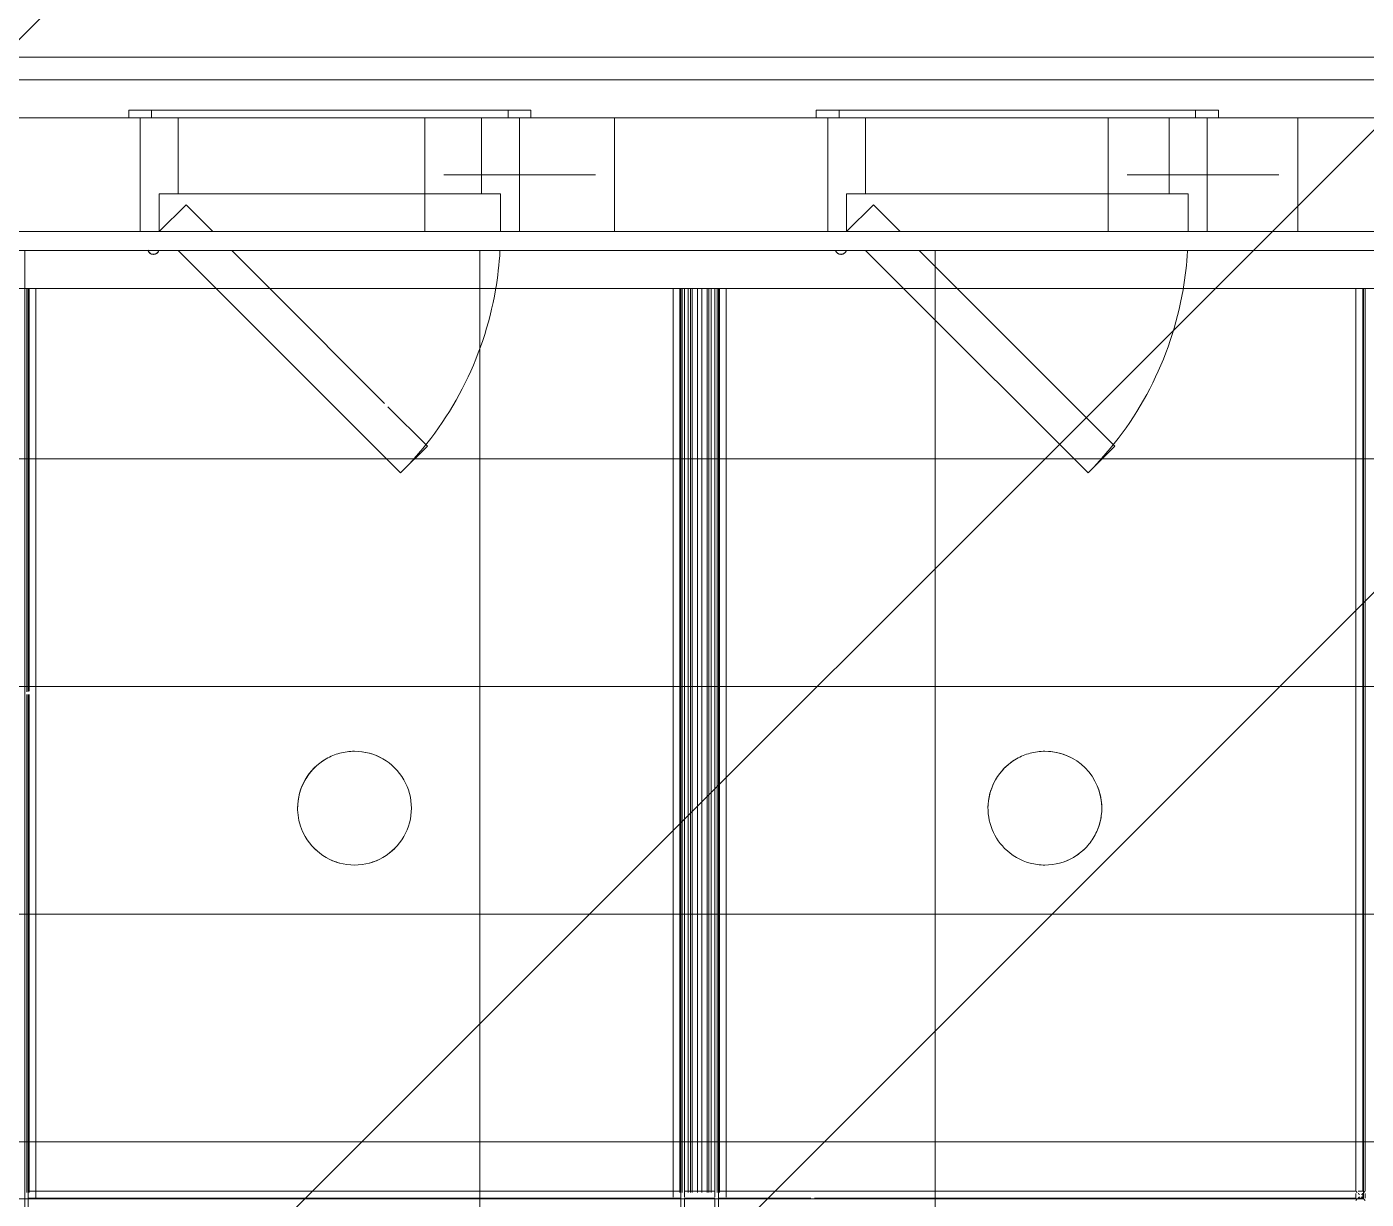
# Model space of a CAD drawing. Header units: millimetres. Extents: x -57519 to 497916, y -349472 to 446842.
# Drawn here: x 315731 to 317496, y 49732 to 51277 of the extents above; entities that cross this region are included whole.
import ezdxf

# ---------------------------------------------------------------- set-up
doc = ezdxf.new("R2010")
doc.units = ezdxf.units.MM
for name, color, linetype, lineweight in [('A-CLNG', 13, 'Continuous', 5), ('A-DETL-GENF', 92, 'Continuous', 5), ('A-DOOR', 31, 'Continuous', 5), ('A-DOOR-FRAM', 31, 'Continuous', 5), ('A-FLOR-PATT', 8, 'Continuous', 5), ('A-GLAZ', 151, 'Continuous', 5), ('A-WALL', 113, 'Continuous', 20), ('E-LITE-EQPM', 33, 'Continuous', 5)]:
    doc.layers.add(name, color=color, linetype=linetype, lineweight=lineweight)

# ---------------------------------------------------------------- blocks, each defined once
blk = doc.blocks.new('DLN-Access Panel__AP01_ - _AP04_ 450 x 650 _WH_-V187-SITE COVERAGE')
at = {"layer": 'A-DOOR'}
for p, q in [((-265, 75), (-265, 85)), ((-265, 85), (-265, 75)), ((265, 85), (-265, 85)), ((-265, 85), (-235, 85)), ((-265, 75), (265, 75)), ((-265, 75), (-250, 75)), ((-250, 75), (-235, 75)), ((-235, 85), (-235, 75)), ((-235, 85), (235, 85)), ((235, 85), (-235, 85)), ((-235, 75), (-235, 85)), ((-235, 85), (235, 85)), ((235, 75), (-235, 75)), ((-235, 75), (-200, 75)), ((-235, 75), (-200, 75)), ((-200, 75), (200, 75)), ((-200, 75), (200, 75)), ((200, 75), (235, 75)), ((200, 75), (235, 75)), ((235, 85), (235, 75)), ((235, 85), (235, 75)), ((235, 85), (265, 85)), ((235, 75), (250, 75)), ((250, 75), (265, 75)), ((265, 75), (265, 85)), ((265, 75), (265, 85)), ((-189.6, -39.6), (-225, -75)), ((-154.3, -75), (-189.6, -39.6)), ((265, -75), (-265, -75)), ((-265, -75), (-250, -75)), ((-250, -75), (-240, -75)), ((-225, -75), (-240, -75)), ((-240, -75), (-225, -75)), ((-187.5, -75), (-240, -75)), ((-240, -75), (-187.5, -75)), ((-225, -75), (-240, -75)), ((-240, -75), (-225, -75)), ((-225, -75), (-240, -75)), ((-240, -75), (-225, -75)), ((-235, -75), (235, -75)), ((-225, -75), (-235, -75)), ((-235, -75), (-225, -75)), ((-187.5, -75), (-225, -75)), ((-225, -75), (-187.5, -75)), ((-187.5, -75), (-225, -75)), ((-225, -75), (-187.5, -75)), ((225, -75), (-187.5, -75)), ((-187.5, -75), (225, -75)), ((235, -75), (225, -75)), ((225, -75), (235, -75)), ((235, -75), (250, -75)), ((250, -75), (265, -75)), ((-200, -100), (-150, -150)), ((-79.3, -150), (-129.3, -100)), ((-150, -150), (93.2, -393.2)), ((128.6, -357.8), (-79.3, -150)), ((93.2, -393.2), (128.6, -357.8))]:
    blk.add_line(p, q, dxfattribs=at)
for centre, radius, start, end in [((-232.5, -97.5), 7.5, 195, 345), ((-232.5, -97.5), 7.5, 195, 345), ((-232.5, -97.5), 7.5, 195, 255), ((-232.5, -97.5), 7.5, 195, 300), ((-232.5, -97.5), 7.5, 199.4712, 345.4065), ((-232.5, -97.5), 7.5, 199.4712, 345.4065), ((-232.5, -97.5), 7.5, 199.4712, 345.4065), ((-232.5, -97.5), 7.5, 199.4712, 345.4065), ((-232.5, -97.5), 7.5, 255, 345), ((-232.5, -97.5), 7.5, 300, 345), ((-225, -75), 450, 350.1994, 356.7248), ((-225, -75), 450, 315, 350.1994)]:
    blk.add_arc(centre, radius, start, end, dxfattribs=at)
at = {"layer": 'A-DOOR-FRAM'}
for p, q in [((250, 75), (-250, 75)), ((-250, 75), (-250, -75)), ((-250, 75), (-250, -75)), ((-235, 75), (-250, 75)), ((-200, 75), (-235, 75)), ((-200, -25), (-200, 75)), ((-200, -25), (-200, 75)), ((-200, 75), (200, 75)), ((200, 75), (-200, 75)), ((200, 75), (-200, 75)), ((200, -25), (200, 75)), ((200, 75), (200, -25)), ((235, 75), (200, 75)), ((250, 75), (235, 75)), ((250, 75), (250, -75)), ((250, -75), (250, 75)), ((-225, -75), (-225, -25)), ((-225, -75), (-225, -25)), ((-225, -25), (225, -25)), ((-200, -25), (-225, -25)), ((200, -25), (-200, -25)), ((-200, -25), (200, -25)), ((200, -25), (-200, -25)), ((225, -25), (200, -25)), ((225, -75), (225, -25)), ((225, -25), (225, -75)), ((-250, -75), (250, -75)), ((-240, -75), (-250, -75)), ((-225, -75), (-235, -75)), ((225, -75), (-225, -75)), ((-187.5, -75), (-225, -75)), ((-187.5, -75), (-225, -75)), ((225, -75), (-187.5, -75)), ((225, -75), (-187.5, -75)), ((235, -75), (225, -75)), ((250, -75), (235, -75))]:
    blk.add_line(p, q, dxfattribs=at)
blk = doc.blocks.new('DLN-Access Panel__AP01_ - _AP04_ 450 x 650 _WH_-V188-SITE COVERAGE')
at = {"layer": 'A-DOOR'}
for p, q in [((-265, 75), (-265, 85)), ((-265, 85), (-265, 75)), ((265, 85), (-265, 85)), ((-265, 85), (-235, 85)), ((-265, 75), (265, 75)), ((-265, 75), (-250, 75)), ((-250, 75), (-235, 75)), ((-235, 85), (-235, 75)), ((-235, 85), (235, 85)), ((235, 85), (-235, 85)), ((-235, 75), (-235, 85)), ((-235, 85), (235, 85)), ((235, 75), (-235, 75)), ((-235, 75), (-200, 75)), ((-235, 75), (-200, 75)), ((-200, 75), (200, 75)), ((-200, 75), (200, 75)), ((200, 75), (235, 75)), ((200, 75), (235, 75)), ((235, 85), (235, 75)), ((235, 85), (235, 75)), ((235, 85), (265, 85)), ((235, 75), (250, 75)), ((250, 75), (265, 75)), ((265, 75), (265, 85)), ((265, 75), (265, 85)), ((-189.6, -39.6), (-225, -75)), ((-154.3, -75), (-189.6, -39.6)), ((265, -75), (-265, -75)), ((-265, -75), (-250, -75)), ((-250, -75), (-240, -75)), ((-225, -75), (-240, -75)), ((-240, -75), (-225, -75)), ((-187.5, -75), (-240, -75)), ((-240, -75), (-187.5, -75)), ((-225, -75), (-240, -75)), ((-240, -75), (-225, -75)), ((-225, -75), (-240, -75)), ((-240, -75), (-225, -75)), ((-235, -75), (235, -75)), ((-225, -75), (-235, -75)), ((-235, -75), (-225, -75)), ((-187.5, -75), (-225, -75)), ((-225, -75), (-187.5, -75)), ((-187.5, -75), (-225, -75)), ((-225, -75), (-187.5, -75)), ((225, -75), (-187.5, -75)), ((-187.5, -75), (225, -75)), ((235, -75), (225, -75)), ((225, -75), (235, -75)), ((235, -75), (250, -75)), ((250, -75), (265, -75)), ((-200, -100), (-150, -150)), ((-79.3, -150), (-129.3, -100)), ((-150, -150), (93.2, -393.2)), ((72.2, -301.5), (-79.3, -150)), ((128.6, -357.8), (76.5, -305.8)), ((93.2, -393.2), (128.6, -357.8))]:
    blk.add_line(p, q, dxfattribs=at)
for centre, radius, start, end in [((-232.5, -97.5), 7.5, 195, 270), ((-232.5, -97.5), 7.5, 195, 210), ((-232.5, -97.5), 7.5, 195, 345), ((-232.5, -97.5), 7.5, 195, 345), ((-232.5, -97.5), 7.5, 199.4712, 345.4065), ((-232.5, -97.5), 7.5, 199.4712, 345.4065), ((-232.5, -97.5), 7.5, 199.4712, 257.8453), ((-232.5, -97.5), 7.5, 199.4712, 316.2194), ((-232.5, -97.5), 7.5, 210, 345), ((-232.5, -97.5), 7.5, 257.8453, 345.4065), ((-232.5, -97.5), 7.5, 270, 345), ((-232.5, -97.5), 7.5, 316.2194, 345.4065), ((-225, -75), 450, 350.1994, 356.7248), ((-225, -75), 450, 315, 350.1994)]:
    blk.add_arc(centre, radius, start, end, dxfattribs=at)
at = {"layer": 'A-DOOR-FRAM'}
for p, q in [((250, 75), (-250, 75)), ((-250, 75), (-250, -75)), ((-250, 75), (-250, -75)), ((-235, 75), (-250, 75)), ((-200, 75), (-235, 75)), ((-200, -25), (-200, 75)), ((-200, -25), (-200, 75)), ((-200, 75), (200, 75)), ((200, 75), (-200, 75)), ((200, 75), (-200, 75)), ((200, -25), (200, 75)), ((200, 75), (200, -25)), ((235, 75), (200, 75)), ((250, 75), (235, 75)), ((250, 75), (250, -75)), ((250, -75), (250, 75)), ((-225, -75), (-225, -25)), ((-225, -75), (-225, -25)), ((-225, -25), (225, -25)), ((-200, -25), (-225, -25)), ((200, -25), (-200, -25)), ((-200, -25), (200, -25)), ((200, -25), (-200, -25)), ((225, -25), (200, -25)), ((225, -75), (225, -25)), ((225, -25), (225, -75)), ((-250, -75), (250, -75)), ((-240, -75), (-250, -75)), ((-225, -75), (-235, -75)), ((225, -75), (-225, -75)), ((-187.5, -75), (-225, -75)), ((-187.5, -75), (-225, -75)), ((225, -75), (-187.5, -75)), ((225, -75), (-187.5, -75)), ((235, -75), (225, -75)), ((250, -75), (235, -75))]:
    blk.add_line(p, q, dxfattribs=at)
blk = doc.blocks.new('DLN_Louvre - 250x250 _WH_-V193-SITE COVERAGE')
at = {"layer": 'A-GLAZ'}
for p, q in [((-100, 0), (0.3, 0)), ((0.3, 0), (50.3, 0)), ((50.3, 0), (100, 0))]:
    blk.add_line(p, q, dxfattribs=at)
blk = doc.blocks.new('DLN_Louvre - 250x250 _WH_-V194-SITE COVERAGE')
at = {"layer": 'A-GLAZ'}
for p, q in [((-100, 0), (-5.3, 0)), ((-5.3, 0), (44.7, 0)), ((44.7, 0), (100, 0))]:
    blk.add_line(p, q, dxfattribs=at)
blk = doc.blocks.new('Ceilings 10 - Ceilings 10-14177161-SITE COVERAGE')
at = {"layer": 'A-CLNG'}
for p, q in [((66919.3, 50932.5), (66969.3, 50932.5)), ((66968.8, 50932.5), (66967.3, 50932.5)), ((66967.3, 50400.8), (66967.3, 50932.5)), ((66968.8, 50932.5), (66970.3, 50932.5)), ((66969.3, 50932.5), (66977.8, 50932.5)), ((66974.8, 50932.5), (66969.3, 50932.5)), ((66969.3, 50401.3), (66969.3, 50932.5)), ((66969.3, 50401.3), (66969.3, 50932.5)), ((66969.3, 50401.3), (66969.3, 50932.5)), ((66969.3, 50401.3), (66969.3, 50932.5)), ((66970.3, 50401.6), (66970.3, 50932.5)), ((66970.3, 50932.5), (66971.8, 50932.5)), ((66971.8, 50932.5), (66974.8, 50932.5)), ((66974.8, 50932.5), (66976.3, 50932.5)), ((66976.3, 50932.5), (66974.8, 50932.5)), ((66977.8, 50932.5), (66979.3, 50932.5)), ((66979.3, 50932.5), (66977.8, 50932.5)), ((66979.3, 49732.5), (66979.3, 50932.5)), ((67819.3, 50932.5), (67819.3, 49734.7)), ((67820.8, 50932.5), (67819.3, 50932.5)), ((67819.3, 50932.5), (67819.7, 50932.5)), ((67819.7, 50932.5), (67820, 50932.5)), ((67820, 50932.5), (67820.8, 50932.5)), ((67820.8, 50932.5), (67829.3, 50932.5)), ((67823.8, 50932.5), (67822.3, 50932.5)), ((67822.3, 50932.5), (67823.8, 50932.5)), ((67829.3, 50932.5), (67823.8, 50932.5)), ((67823.8, 50932.5), (67826.8, 50932.5)), ((67826.8, 50932.5), (67828.3, 50932.5)), ((67828.3, 50932.5), (67828.3, 49741)), ((67828.3, 50932.5), (67829.8, 50932.5)), ((67829.3, 50932.5), (67879.3, 50932.5)), ((67829.3, 49734.7), (67829.3, 50932.5)), ((67829.3, 48782.5), (67829.3, 50932.5)), ((67829.3, 49741), (67829.3, 50932.5)), ((67829.3, 49741), (67829.3, 50932.5)), ((67831.3, 50932.5), (67829.8, 50932.5)), ((67831.3, 49741), (67831.3, 50932.5)), ((67851.3, 50932.5), (67834.3, 50932.5)), ((67834.3, 50932.5), (67840.8, 50932.5)), ((67874.3, 50932.5), (67834.3, 50932.5)), ((67834.3, 50932.5), (67874.3, 50932.5)), ((67834.3, 49734.7), (67834.3, 50932.5)), ((67834.3, 49734.7), (67834.3, 50932.5)), ((67844.3, 50932.5), (67839.3, 50932.5)), ((67839.3, 50932.5), (67839.3, 49741)), ((67839.3, 49741), (67839.3, 50932.5)), ((67840.8, 50932.5), (67842.3, 50932.5)), ((67842.3, 49741), (67842.3, 50932.5)), ((67842.3, 50932.5), (67844.3, 50932.5)), ((67842.3, 49741), (67842.3, 50932.5)), ((67844.3, 49741), (67844.3, 50932.5)), ((67844.3, 49741), (67844.3, 50932.5)), ((67857.3, 50932.5), (67851.3, 50932.5)), ((67851.3, 49741), (67851.3, 50932.5)), ((67851.3, 49741), (67851.3, 50932.5)), ((67874.3, 50932.5), (67857.3, 50932.5)), ((67857.3, 49741), (67857.3, 50932.5)), ((67857.3, 49741), (67857.3, 50932.5)), ((67869.3, 50932.5), (67864.3, 50932.5)), ((67864.3, 50932.5), (67866.3, 50932.5)), ((67864.3, 49741), (67864.3, 50932.5)), ((67864.3, 49741), (67864.3, 50932.5)), ((67866.3, 50932.5), (67866.3, 49741)), ((67866.3, 50932.5), (67867.8, 50932.5)), ((67866.3, 49741), (67866.3, 50932.5)), ((67867.8, 50932.5), (67874.3, 50932.5)), ((67869.3, 49741), (67869.3, 50932.5)), ((67869.3, 49741), (67869.3, 50932.5)), ((67874.3, 50932.5), (67874.3, 49734.7)), ((67874.3, 49734.7), (67874.3, 50932.5)), ((67878.8, 50932.5), (67877.3, 50932.5)), ((67877.3, 49741), (67877.3, 50932.5)), ((67878.8, 50932.5), (67880.3, 50932.5)), ((67879.3, 50932.5), (67887.8, 50932.5)), ((67884.8, 50932.5), (67879.3, 50932.5)), ((67879.3, 48782.5), (67879.3, 50932.5)), ((67879.3, 49734.7), (67879.3, 50932.5)), ((67879.3, 49741), (67879.3, 50932.5)), ((67879.3, 49741), (67879.3, 50932.5)), ((67880.3, 49741), (67880.3, 50932.5)), ((67880.3, 50932.5), (67881.8, 50932.5)), ((67881.8, 50932.5), (67884.8, 50932.5)), ((67884.8, 50932.5), (67886.3, 50932.5)), ((67886.3, 50932.5), (67884.8, 50932.5)), ((67887.8, 50932.5), (67889.3, 50932.5)), ((67889.3, 50932.5), (67887.8, 50932.5)), ((67889.3, 49734.7), (67889.3, 50932.5)), ((68719.3, 50932.5), (68719.3, 49742.5)), ((68720.8, 50932.5), (68719.3, 50932.5)), ((68719.3, 50932.5), (68719.3, 50932.5)), ((68719.3, 50932.5), (68720.8, 50932.5)), ((68729.3, 50932.5), (68720.8, 50932.5)), ((68723.8, 50932.5), (68722.3, 50932.5)), ((68722.3, 50932.5), (68722.3, 50932.5)), ((68722.3, 50932.5), (68723.8, 50932.5)), ((68729.3, 50932.5), (68723.8, 50932.5)), ((68723.8, 50932.5), (68726.8, 50932.5)), ((68726.8, 50932.5), (68727.5, 50932.5)), ((68727.5, 50932.5), (68727.9, 50932.5)), ((68727.9, 50932.5), (68728.3, 50932.5)), ((68728.3, 50932.5), (68728.3, 49742.5)), ((68728.3, 50932.5), (68728.3, 50932.5)), ((68728.3, 50932.5), (68729.8, 50932.5)), ((68729.3, 49732.5), (68729.3, 50932.5)), ((68729.3, 50932.5), (68729.3, 49732.5)), ((68779.3, 50932.5), (68729.3, 50932.5)), ((68729.3, 49742.5), (68729.3, 50932.5)), ((68729.3, 49742.5), (68729.3, 50932.5)), ((68730.5, 50932.5), (68729.8, 50932.5)), ((68731.2, 50932.5), (68730.5, 50932.5)), ((68731.3, 50932.5), (68731.2, 50932.5)), ((68731.3, 49742.5), (68731.3, 50932.5)), ((66967.3, 49741), (66967.3, 50397.1)), ((66969.3, 48782.5), (66969.3, 50397.1)), ((66969.3, 49732.5), (66969.3, 50397.1)), ((66969.3, 49741), (66969.3, 50397.1)), ((66969.3, 49741), (66969.3, 50397.1)), ((66970.3, 49741), (66970.3, 50397.1)), ((67829.3, 49742.5), (66969.3, 49742.5)), ((67874.3, 49742.5), (67834.3, 49742.5)), ((68719.3, 49742.5), (67879.3, 49742.5)), ((68719.3, 49738), (68719.3, 49739.5)), ((68719.3, 49739.5), (68719.3, 49738.7)), ((68719.3, 49738.7), (68719.3, 49738)), ((68719.3, 49735), (68719.3, 49738)), ((68719.3, 49738), (68719.3, 49732.5)), ((68719.3, 49733.5), (68719.3, 49735)), ((68722.7, 49742.5), (68722.3, 49742.5)), ((68722.3, 49742.5), (68723.8, 49742.5)), ((68723.8, 49742.5), (68722.7, 49742.5)), ((68726.8, 49742.5), (68723.8, 49742.5)), ((68723.8, 49742.5), (68729.3, 49742.5)), ((68727.5, 49742.5), (68726.8, 49742.5)), ((68728.3, 49742.5), (68727.5, 49742.5)), ((68728.3, 49742.5), (68728.3, 49742.5)), ((68729.8, 49742.5), (68728.3, 49742.5)), ((68728.3, 49739.5), (68728.3, 49733.5)), ((68728.3, 49739.5), (68729.4, 49739.5)), ((68729.3, 49739.5), (68729.3, 49738)), ((68729.3, 49734.7), (68729.3, 49739.5)), ((68729.3, 49738), (68729.3, 49732.5)), ((68729.3, 49732.5), (68729.3, 49734.7)), ((68729.4, 49739.5), (68729.8, 49739.5)), ((68731.3, 49739.5), (68731.3, 49738)), ((68731.3, 49733.5), (68731.3, 49739.5)), ((68731.3, 49738), (68731.3, 49735)), ((68731.3, 49735), (68731.3, 49733.5)), ((66059.3, 49732.5), (68729.3, 49732.5)), ((66977.8, 49733.5), (66969.3, 49733.5)), ((66977.8, 49732.5), (66969.3, 49732.5)), ((67829.3, 49732.5), (66969.3, 49732.5)), ((66977.8, 49732.5), (66969.3, 49732.5)), ((67820.8, 49733.5), (66977.8, 49733.5)), ((67820.8, 49732.5), (66977.8, 49732.5)), ((67820.8, 49732.5), (66977.8, 49732.5)), ((67829.3, 49733.5), (67820.8, 49733.5)), ((67829.3, 49732.5), (67820.8, 49732.5)), ((67829.3, 49732.5), (67820.8, 49732.5)), ((67874.3, 49733.5), (67834.3, 49733.5)), ((67834.3, 49682.5), (67834.3, 49732.5)), ((67834.3, 49682.5), (67834.3, 49732.5)), ((67874.3, 49732.5), (67834.3, 49732.5)), ((67874.3, 49732.5), (67834.3, 49732.5)), ((67874.3, 49732.5), (67834.3, 49732.5)), ((67874.3, 49732.5), (67874.3, 49682.5)), ((67874.3, 49682.5), (67874.3, 49732.5)), ((67887.8, 49733.5), (67879.3, 49733.5)), ((67887.8, 49732.5), (67879.3, 49732.5)), ((68729.3, 49732.5), (67879.3, 49732.5)), ((67887.8, 49732.5), (67879.3, 49732.5)), ((68000.6, 49733.5), (67887.8, 49733.5)), ((68719.3, 49732.5), (67887.8, 49732.5)), ((68719.3, 49732.5), (67887.8, 49732.5)), ((68719.3, 49733.5), (68005.8, 49733.5)), ((68719.3, 49732), (68719.3, 49733.5)), ((68728.3, 49733.5), (68722.3, 49733.5)), ((68722.3, 49733.5), (68722.3, 49732)), ((68722.3, 49732.5), (68723.8, 49732.5)), ((68729.3, 49732.5), (68722.3, 49732.5)), ((68729.3, 49732.5), (68723.8, 49732.5))]:
    blk.add_line(p, q, dxfattribs=at)
for points in [[(68719.3, 49742.4), (68719.3, 49742.4), (68719.3, 49742.5), (68719.3, 49742.5), (68719.3, 49742.5)], [(68719.3, 49742.5), (68719.3, 49742.5), (68719.3, 49742.5), (68719.3, 49742.4), (68719.3, 49742.4)], [(68723.2, 49734.4), (68723.2, 49734.4), (68723.1, 49734.3), (68723, 49734.1), (68722.8, 49734), (68722.7, 49733.9), (68722.6, 49733.8), (68722.5, 49733.7), (68722.5, 49733.7)], [(68723.8, 49735), (68723.7, 49734.9), (68723.5, 49734.7), (68723.3, 49734.5), (68723.2, 49734.4)], [(68726.8, 49738), (68726.9, 49738.1), (68727.1, 49738.3), (68727.3, 49738.5), (68727.4, 49738.6)], [(68727.4, 49734.4), (68727.3, 49734.5), (68727.1, 49734.7), (68726.9, 49734.9), (68726.8, 49735)], [(68727.4, 49738.6), (68727.4, 49738.6), (68727.5, 49738.7), (68727.6, 49738.8), (68727.8, 49739), (68727.9, 49739.1), (68728, 49739.2), (68728.1, 49739.3), (68728.2, 49739.4), (68728.2, 49739.4), (68728.3, 49739.5), (68728.3, 49739.5), (68728.3, 49739.5)], [(68728.3, 49733.5), (68728.3, 49733.5), (68728.3, 49733.5), (68728.2, 49733.5), (68728.2, 49733.6), (68728.1, 49733.7), (68728, 49733.8), (68727.9, 49733.9), (68727.8, 49734), (68727.6, 49734.1), (68727.5, 49734.3), (68727.4, 49734.4), (68727.4, 49734.4)], [(68729.8, 49741), (68729.9, 49741.1), (68730, 49741.2), (68730.1, 49741.3)], [(68730.9, 49742.1), (68730.9, 49742.1), (68731, 49742.2), (68731.1, 49742.3), (68731.1, 49742.3)], [(68731.1, 49742.3), (68731.1, 49742.3), (68731.2, 49742.4), (68731.2, 49742.4), (68731.2, 49742.4)], [(68731.2, 49742.4), (68731.3, 49742.4), (68731.3, 49742.5), (68731.3, 49742.5), (68731.3, 49742.5)], [(68722.5, 49733.7), (68722.5, 49733.7), (68722.4, 49733.6), (68722.3, 49733.5), (68722.3, 49733.5), (68722.3, 49733.5), (68722.3, 49733.5)]]:
    blk.add_open_spline(points, degree=3, dxfattribs=at)
for points, knots in [([(68720.8, 49741), (68720.7, 49741.1), (68720.5, 49741.3), (68720.3, 49741.5), (68720.1, 49741.7), (68720, 49741.8), (68719.8, 49742), (68719.7, 49742.1), (68719.6, 49742.2), (68719.5, 49742.3), (68719.4, 49742.4), (68719.4, 49742.4), (68719.3, 49742.4)], [0, 0, 0, 0, 0.1428571, 0.2857143, 0.3571429, 0.4285714, 0.5, 0.5714286, 0.6428571, 0.7142857, 0.7857143, 0.8571429, 0.8571429, 0.8571429, 0.8571429]), ([(68719.3, 49742.4), (68719.4, 49742.4), (68719.4, 49742.4), (68719.5, 49742.3), (68719.6, 49742.2), (68719.7, 49742.1), (68719.8, 49742), (68720, 49741.8), (68720.1, 49741.7), (68720.3, 49741.5), (68720.5, 49741.3), (68720.7, 49741.1), (68720.8, 49741)], [0.1428571, 0.1428571, 0.1428571, 0.1428571, 0.2142857, 0.2857143, 0.3571429, 0.4285714, 0.5, 0.5714286, 0.6428571, 0.7142857, 0.8571429, 1, 1, 1, 1]), ([(68722.3, 49739.5), (68722.3, 49739.5), (68722.3, 49739.5), (68722.3, 49739.4), (68722.4, 49739.4), (68722.5, 49739.3), (68722.6, 49739.2), (68722.7, 49739.1), (68722.8, 49739), (68723, 49738.8), (68723.1, 49738.7), (68723.3, 49738.5), (68723.5, 49738.3), (68723.7, 49738.1), (68723.8, 49738)], [0, 0, 0, 0, 0.071429, 0.142857, 0.214286, 0.285714, 0.357143, 0.428571, 0.5, 0.571429, 0.642857, 0.714286, 0.857143, 1, 1, 1, 1]), ([(68723.8, 49738), (68723.7, 49738.1), (68723.5, 49738.3), (68723.3, 49738.5), (68723.1, 49738.7), (68723, 49738.8), (68722.8, 49739), (68722.7, 49739.1), (68722.6, 49739.2), (68722.5, 49739.3), (68722.4, 49739.4), (68722.3, 49739.4), (68722.3, 49739.5), (68722.3, 49739.5), (68722.3, 49739.5)], [0, 0, 0, 0, 0.142857, 0.285714, 0.357143, 0.428571, 0.5, 0.571429, 0.642857, 0.714286, 0.785714, 0.857143, 0.928571, 1, 1, 1, 1]), ([(68730.1, 49741.3), (68730.2, 49741.4), (68730.3, 49741.5), (68730.5, 49741.7), (68730.6, 49741.8), (68730.8, 49742), (68730.8, 49742), (68730.9, 49742.1)], [0.1428571, 0.1428571, 0.1428571, 0.1428571, 0.2857143, 0.3571429, 0.4285714, 0.5, 0.5714286, 0.5714286, 0.5714286, 0.5714286]), ([(68720.8, 49732), (68720.7, 49731.9), (68720.5, 49731.7), (68720.3, 49731.5), (68720.1, 49731.3), (68720, 49731.1), (68719.8, 49731), (68719.7, 49730.9), (68719.6, 49730.8), (68719.5, 49730.7), (68719.4, 49730.6), (68719.4, 49730.6), (68719.3, 49730.5)], [0, 0, 0, 0, 0.1428571, 0.2857143, 0.3571429, 0.4285714, 0.5, 0.5714286, 0.6428571, 0.7142857, 0.7857143, 0.8571429, 0.8571429, 0.8571429, 0.8571429]), ([(68729.8, 49732), (68729.7, 49732.1), (68729.5, 49732.3), (68729.3, 49732.5), (68729.1, 49732.7), (68729, 49732.8), (68728.8, 49733), (68728.7, 49733.1), (68728.6, 49733.2), (68728.5, 49733.3), (68728.4, 49733.4), (68728.3, 49733.4), (68728.3, 49733.5), (68728.3, 49733.5), (68728.3, 49733.5)], [0, 0, 0, 0, 0.142857, 0.285714, 0.357143, 0.428571, 0.5, 0.571429, 0.642857, 0.714286, 0.785714, 0.857143, 0.928571, 1, 1, 1, 1]), ([(68731.3, 49730.5), (68731.3, 49730.5), (68731.3, 49730.5), (68731.2, 49730.5), (68731.2, 49730.6), (68731.1, 49730.7), (68731, 49730.8), (68730.9, 49730.9), (68730.8, 49731), (68730.6, 49731.1), (68730.5, 49731.3), (68730.3, 49731.5), (68730.1, 49731.7), (68729.9, 49731.9), (68729.8, 49732)], [0, 0, 0, 0, 0.071429, 0.142857, 0.214286, 0.285714, 0.357143, 0.428571, 0.5, 0.571429, 0.642857, 0.714286, 0.857143, 1, 1, 1, 1])]:
    blk.add_open_spline(points, degree=3, knots=knots, dxfattribs=at)
blk = doc.blocks.new('DLN_Face Base lighting-01 - 150mm _R_-V465-SITE COVERAGE')
at = {"layer": 'E-LITE-EQPM'}
for start, end in [(60, 120), (360, 120), (120, 180), (15, 45), (150, 180), (180, 195), (300, 360), (195, 210), (315, 345), (210, 270), (210, 300)]:
    blk.add_arc((0, 0), 75, start, end, dxfattribs=at)
blk = doc.blocks.new('DLN_Face Base lighting-01 - 150mm _R_-V466-SITE COVERAGE')
at = {"layer": 'E-LITE-EQPM'}
for start, end in [(90, 180), (60, 120), (75, 90), (60, 75), (45, 60), (15, 45), (30, 45), (150, 180), (360, 30), (180, 195), (345, 360), (195, 210), (315, 345), (315, 345), (210, 270), (210, 315)]:
    blk.add_arc((0, 0), 75, start, end, dxfattribs=at)

msp = doc.modelspace()

# ---------------------------------------------------------------- hatches: boundary and pattern name
at = {"layer": 'A-DETL-GENF'}
h = msp.add_hatch(dxfattribs=at)
h.set_pattern_fill('FP_40', color=250, style=0, pattern_type=2)
h.set_pattern_definition([(45, (248763.4, 0), (-1257.236, 1257.236), []), (45, (248763.4, 1905), (-1257.236, 1257.236), [])])
h.paths.add_polyline_path([(325750.1, -8642.5), (328562.7, -8642.5), (328562.7, 4657.5), (341312.7, 4657.5), (341312.7, 30557.5), (342712.7, 30557.5), (342712.7, 48907.7), (339962.7, 48907.7), (339962.7, 52157.5), (338962.7, 52157.5), (338962.7, 53757.5), (297512.7, 53757.5), (297512.7, 52247.5), (286277.7, 52247.5), (286277.7, 34407.5), (285902.7, 34407.5), (285902.7, 7407.5), (286277.7, 7407.5), (286277.7, -2267.5), (315555.2, -2267.5), (315555.2, -8642.5), (321257.1, -8642.5)], flags=0)
at = {"layer": 'A-FLOR-PATT'}
h = msp.add_hatch(dxfattribs=at)
h.set_pattern_fill('FP_20', color=256, style=0, pattern_type=2)
h.set_pattern_definition([(90, (321127.73, 26107.5), (-600, 4e-14), []), (180, (321127.73, 26107.5), (4e-14, -300), [])])
h.paths.add_polyline_path([(318727.7, 40207.5), (319852.7, 40207.5), (319852.7, 42282.5), (318727.7, 42282.5), (318727.7, 40387.1)], flags=0)
h.paths.add_polyline_path([(319502.7, 40920), (319470.4, 40924.2), (319423.3, 40949.7), (319406.2, 40967.2), (319391.4, 40990), (319381.5, 41016.5), (319377.7, 41045), (319382, 41077.3), (319407.5, 41124.4), (319423.3, 41140.2), (319447.7, 41156.3), (319474.3, 41166.2), (319502.7, 41170), (319552.9, 41158.4), (319582.2, 41140.2), (319602.7, 41118.2), (319615.9, 41095.6), (319624, 41073.5), (319627.7, 41045), (319623.5, 41012.6), (319598, 40965.6), (319580.5, 40948.5), (319557.7, 40933.6), (319531.2, 40923.7)], flags=0)
h.paths.add_polyline_path([(319502.7, 41878.3), (319470.4, 41882.6), (319423.3, 41908.1), (319406.2, 41925.5), (319391.4, 41948.3), (319381.5, 41974.8), (319377.7, 42003.3), (319382, 42035.7), (319407.5, 42082.7), (319423.3, 42098.6), (319447.7, 42114.7), (319474.3, 42124.6), (319502.7, 42128.3), (319552.9, 42116.7), (319582.2, 42098.6), (319602.7, 42076.6), (319615.9, 42053.9), (319624, 42031.8), (319627.7, 42003.3), (319623.5, 41971), (319598, 41923.9), (319580.5, 41906.8), (319557.7, 41892), (319531.2, 41882.1)], flags=0)
h.paths.add_polyline_path([(319502.7, 42882.5), (319470.4, 42886.7), (319423.3, 42912.2), (319406.2, 42929.7), (319391.7, 42951.7), (319381.5, 42979), (319379.2, 43018.9), (319382, 43039.8), (319407.5, 43086.9), (319423.3, 43102.7), (319447.7, 43118.8), (319474.3, 43128.7), (319502.7, 43132.5), (319552.9, 43120.9), (319582.2, 43102.7), (319599.3, 43085.3), (319615.9, 43058.1), (319624, 43036), (319627.7, 43007.5), (319623.5, 42975.1), (319598, 42928.1), (319580.5, 42911), (319557.7, 42896.1), (319531.2, 42886.2)], flags=0)
h.paths.add_polyline_path([(313944.2, 42882.5), (317127.7, 42882.5), (317127.7, 44132.5), (317277.7, 44128.6), (317277.7, 42882.5), (319852.7, 42882.5), (319852.7, 44957.5), (318727.7, 44957.5), (318733, 43632.5), (318733.7, 43632.5), (318733.7, 43538.5), (318927.7, 43538.5), (318927.7, 43532.5), (318527.7, 43532.5), (318527.7, 44957.5), (312652.7, 44957.5), (312652.7, 42882.5), (313944.2, 42882.5)], flags=0)
h.paths.add_polyline_path([(317902.7, 43182.5), (317870.4, 43186.7), (317823.3, 43212.2), (317806.2, 43229.7), (317791.4, 43252.5), (317781.5, 43279), (317777.7, 43307.5), (317782, 43339.8), (317807.5, 43386.9), (317823.3, 43402.7), (317847.7, 43418.8), (317887.3, 43430.5), (317902.7, 43432.5), (317952.9, 43420.9), (317982.2, 43402.7), (317999.3, 43385.3), (318015.9, 43358.1), (318024.6, 43331.2), (318027.7, 43307.5), (318023.5, 43275.1), (317998, 43228.1), (317980.5, 43211), (317957.7, 43196.1), (317931.2, 43186.2)], flags=0)
h.paths.add_polyline_path([(316602.7, 43232.5), (316565.2, 43242.5), (316537.8, 43270), (316527.7, 43307.5), (316537.8, 43345), (316565.2, 43372.4), (316602.7, 43382.5), (316640.2, 43372.4), (316667.7, 43345), (316677.7, 43307.5), (316667.7, 43270), (316640.2, 43242.5), (316618.3, 43234.5)], flags=0)
h.paths.add_polyline_path([(315552.7, 43232.5), (315515.2, 43242.5), (315487.8, 43270), (315477.7, 43307.5), (315488.4, 43345.8), (315515.2, 43372.4), (315552.7, 43382.5), (315590.2, 43372.4), (315617.7, 43345), (315627.7, 43307.5), (315617.7, 43270), (315590.2, 43242.5), (315568.3, 43234.5)], flags=0)
h.paths.add_polyline_path([(314502.7, 43232.5), (314465.2, 43242.5), (314437.8, 43270), (314427.7, 43307.5), (314437.8, 43345), (314465.2, 43372.4), (314502.7, 43382.5), (314540.2, 43372.4), (314567.7, 43345), (314577.7, 43307.5), (314567.7, 43270), (314540.2, 43242.5), (314517.5, 43234.4)], flags=0)
h.paths.add_polyline_path([(313302.7, 43232.5), (313265.2, 43242.5), (313237.8, 43270), (313227.7, 43307.5), (313237.8, 43345), (313265.2, 43372.4), (313302.7, 43382.5), (313340.2, 43372.4), (313367.7, 43345), (313377.7, 43307.5), (313367.7, 43270), (313340.2, 43242.5), (313307.7, 43233.1)], flags=0)
h.paths.add_polyline_path([(319502.7, 43990.8), (319470.4, 43995.1), (319423.3, 44020.6), (319405.2, 44039.4), (319391.4, 44060.8), (319381.5, 44087.4), (319377.7, 44115.8), (319382, 44148.2), (319407.5, 44195.3), (319427.7, 44214.4), (319447.7, 44227.2), (319474.3, 44237.1), (319502.7, 44240.8), (319552.9, 44229.2), (319582.2, 44211.1), (319599.5, 44193.3), (319615.9, 44166.4), (319624, 44144.3), (319627.7, 44115.8), (319623.5, 44083.5), (319598, 44036.4), (319580.5, 44019.3), (319557.7, 44004.5), (319531.2, 43994.6)], flags=0)
h.paths.add_polyline_path([(317024, 44166.7), (317024, 44166.7), (317044.8, 44166.7)], flags=0)
h.paths.add_polyline_path([(317902.7, 44682.5), (317870.4, 44686.7), (317823.3, 44712.2), (317806.2, 44729.7), (317791.4, 44752.5), (317781.5, 44779), (317777.7, 44807.5), (317782, 44839.8), (317807.5, 44886.9), (317823.3, 44902.7), (317847.7, 44918.8), (317887.3, 44930.5), (317902.7, 44932.5), (317952.9, 44920.9), (317982.2, 44902.7), (317999.3, 44885.3), (318015.9, 44858.1), (318024, 44836), (318027.2, 44803.3), (318023.5, 44775.1), (317998, 44728.1), (317980.5, 44711), (317957.7, 44696.1), (317931.2, 44686.2)], flags=0)
h.paths.add_polyline_path([(315552.7, 44682.5), (315520.4, 44686.7), (315473.3, 44712.2), (315456.2, 44729.7), (315441.4, 44752.5), (315431.5, 44779), (315427.7, 44807.5), (315432, 44839.8), (315458, 44887.6), (315479.6, 44907.6), (315497.7, 44918.8), (315524.3, 44928.7), (315552.7, 44932.5), (315602.9, 44920.9), (315632.2, 44902.7), (315649.3, 44885.3), (315665.9, 44858.1), (315674, 44836), (315675.1, 44787.7), (315673.5, 44775.1), (315648, 44728.1), (315630.5, 44711), (315607.7, 44696.1), (315581.2, 44686.2)], flags=0)
h.paths.add_polyline_path([(316602.7, 44682.5), (316570.4, 44686.7), (316523.3, 44712.2), (316506.2, 44729.7), (316491.4, 44752.5), (316481.5, 44779), (316477.7, 44807.5), (316483.2, 44842.8), (316507.5, 44886.9), (316523.3, 44902.7), (316547.7, 44918.8), (316577.7, 44929.2), (316602.7, 44932.5), (316652.9, 44920.9), (316682.2, 44902.7), (316699.3, 44885.3), (316715.9, 44858.1), (316724, 44836), (316727.2, 44803.3), (316723.5, 44775.1), (316698, 44728.1), (316680.5, 44711), (316657.7, 44696.1), (316631.2, 44686.2)], flags=0)
h.paths.add_polyline_path([(313302.7, 44682.5), (313270.4, 44686.7), (313223.3, 44712.2), (313206.2, 44729.7), (313191.4, 44752.5), (313181.5, 44779), (313177.7, 44807.5), (313182, 44839.8), (313207.5, 44886.9), (313223.3, 44902.7), (313247.7, 44918.8), (313275.2, 44928.9), (313302.7, 44932.5), (313352.9, 44920.9), (313382.2, 44902.7), (313399.3, 44885.3), (313415.9, 44858.1), (313424, 44836), (313427.2, 44803.3), (313419.4, 44765.2), (313398, 44728.1), (313380.5, 44711), (313357.7, 44696.1), (313331.2, 44686.2)], flags=0)
h.paths.add_polyline_path([(314502.7, 44687.5), (314470.4, 44691.7), (314423.3, 44717.2), (314406.2, 44734.7), (314391.4, 44757.5), (314381.5, 44784), (314377.7, 44812.5), (314382, 44844.8), (314407.5, 44891.9), (314423.3, 44907.7), (314447.7, 44923.8), (314474.3, 44933.7), (314517.5, 44935.5), (314552.9, 44925.9), (314582.2, 44907.7), (314599.3, 44890.3), (314615.9, 44863.1), (314624, 44841), (314626.5, 44803.3), (314623.5, 44780.1), (314598, 44733.1), (314580.5, 44716), (314557.7, 44701.1), (314517.5, 44689.4)], flags=0)
h.paths.add_polyline_path([(316577.7, 45557.5), (316627.7, 45557.5), (316627.7, 45882.5), (314027.7, 45882.5), (314027.7, 45557.5), (316483.2, 45557.5)], flags=0)
h.paths.add_polyline_path([(318727.7, 45557.5), (319852.7, 45557.5), (319852.7, 48182.5), (313963.8, 48182.5), (313963.8, 46682.5), (317277.7, 46682.5), (317277.7, 47032.5), (318627.7, 47032.5), (318627.7, 47038.5), (318721.7, 47038.5), (318721.7, 47232.5), (318727.7, 47232.5), (318727.7, 45686.5)], flags=0)
h.paths.add_polyline_path([(316103.7, 45686.5), (316103.7, 45686.5), (316103.7, 45882.5)], flags=0)
h.paths.add_polyline_path([(319502.7, 46324.2), (319470.4, 46328.4), (319423.3, 46353.9), (319406.2, 46371.4), (319391.4, 46394.2), (319381.5, 46420.7), (319377.7, 46449.2), (319382, 46481.5), (319407.5, 46528.6), (319423.3, 46544.4), (319447.7, 46560.5), (319474.3, 46570.4), (319502.7, 46574.2), (319552.9, 46562.5), (319582.2, 46544.4), (319599.3, 46526.9), (319615.9, 46499.8), (319624, 46477.6), (319627.7, 46449.2), (319623.5, 46416.8), (319598, 46369.7), (319580.5, 46352.6), (319557.7, 46337.8), (319531.2, 46327.9)], flags=0)
h.paths.add_polyline_path([(313009.4, 46382.5), (313813.8, 46382.5), (313813.8, 48182.5), (312652.7, 48182.5), (312652.7, 46382.5), (313009.3, 46382.5)], flags=0)
h.paths.add_polyline_path([(317198.7, 47047.7), (317198.7, 47047.7), (317227.7, 47047.7)], flags=0)
h.paths.add_polyline_path([(314829.7, 47747.4), (314829.7, 47747.4), (314829.7, 47963.2)], flags=0)
h.paths.add_polyline_path([(314829.7, 47453), (314829.7, 47453), (314829.7, 47747.4)], flags=0)
h.paths.add_polyline_path([(314829.7, 47388.8), (314829.7, 47388.8), (314829.7, 47453)], flags=0)
h.paths.add_polyline_path([(314823.7, 47747.4), (314823.7, 47747.4), (314823.7, 47965.5)], flags=0)
h.paths.add_polyline_path([(314823.7, 47453), (314823.7, 47453), (314823.7, 47747.4)], flags=0)
h.paths.add_polyline_path([(314823.7, 47391), (314823.7, 47391), (314823.7, 47453)], flags=0)
h.paths.add_polyline_path([(314785.7, 47747.4), (314785.7, 47747.4), (314785.7, 47980.2)], flags=0)
h.paths.add_polyline_path([(314785.7, 47453), (314785.7, 47453), (314785.7, 47747.4)], flags=0)
h.paths.add_polyline_path([(314785.7, 47404.8), (314785.7, 47404.8), (314785.7, 47453)], flags=0)
h.paths.add_polyline_path([(314771.7, 47747.4), (314771.7, 47747.4), (314771.7, 47985.6)], flags=0)
h.paths.add_polyline_path([(314771.7, 47453), (314771.7, 47453), (314771.7, 47747.4)], flags=0)
h.paths.add_polyline_path([(314771.7, 47409.9), (314771.7, 47410), (314771.7, 47453)], flags=0)
h.paths.add_polyline_path([(312965.7, 47747.4), (312965.7, 47747.4), (312965.7, 48041.8)], flags=0)
h.paths.add_polyline_path([(312951.7, 47747.4), (312951.7, 47747.4), (312951.7, 48041.8)], flags=0)
h.paths.add_polyline_path([(313009.7, 47747.4), (313009.7, 47747.4), (313009.7, 48041.8)], flags=0)
h.paths.add_polyline_path([(313009.7, 47453), (313009.7, 47453), (313009.7, 47747.4)], flags=0)
h.paths.add_polyline_path([(313003.7, 47747.4), (313003.7, 47747.4), (313003.7, 48041.8)], flags=0)
h.paths.add_polyline_path([(313003.7, 47453), (313003.7, 47453), (313003.7, 47747.4)], flags=0)
h.paths.add_polyline_path([(319502.7, 47532.5), (319470.4, 47536.7), (319423.3, 47562.2), (319405.6, 47580.5), (319391.4, 47602.5), (319381.5, 47629), (319377.7, 47657.5), (319382, 47689.8), (319407.5, 47736.9), (319423.3, 47752.7), (319447.7, 47768.8), (319474.3, 47778.7), (319502.7, 47782.5), (319552.9, 47770.9), (319582.2, 47752.7), (319599.8, 47734.5), (319615.9, 47708.1), (319624, 47686), (319627.7, 47657.5), (319623.5, 47625.1), (319598, 47578.1), (319580.5, 47561), (319557.7, 47546.1), (319531.2, 47536.2)], flags=0)
h.paths.add_polyline_path([(317982.7, 47532.5), (317950.4, 47536.7), (317903.3, 47562.2), (317887.3, 47578.3), (317871.4, 47602.5), (317861.5, 47629), (317857.7, 47657.5), (317862, 47689.8), (317887.5, 47736.9), (317905.3, 47754.3), (317927.7, 47768.8), (317954.3, 47778.7), (317982.7, 47782.5), (318033.6, 47770.6), (318062.2, 47752.7), (318079.3, 47735.3), (318095.9, 47708.1), (318104, 47686), (318107.7, 47657.5), (318103.5, 47625.1), (318078, 47578.1), (318060.5, 47561), (318037.7, 47546.1), (318011.2, 47536.2)], flags=0)
h.paths.add_polyline_path([(316162.7, 47532.5), (316130.4, 47536.7), (316083.3, 47562.2), (316066.2, 47579.7), (316051.4, 47602.5), (316041.5, 47629), (316037.7, 47657.5), (316042, 47689.8), (316067.5, 47736.9), (316083.3, 47752.7), (316107.7, 47768.8), (316145.8, 47780.3), (316162.7, 47782.5), (316202.4, 47775.2), (316242.2, 47752.7), (316259.3, 47735.3), (316275.9, 47708.1), (316284, 47686), (316287.7, 47657.5), (316283.5, 47625.1), (316258, 47578.1), (316240.5, 47561), (316217.7, 47546.1), (316191.2, 47536.2)], flags=0)
h.paths.add_polyline_path([(314342.7, 47532.5), (314310.4, 47536.7), (314263.3, 47562.2), (314246.2, 47579.7), (314229.2, 47607.7), (314221.5, 47629), (314217.7, 47657.5), (314222, 47689.8), (314247.5, 47736.9), (314263.3, 47752.7), (314287.7, 47768.8), (314314.3, 47778.7), (314342.7, 47782.5), (314392.9, 47770.9), (314422.2, 47752.7), (314439.3, 47735.3), (314455.9, 47708.1), (314464, 47686), (314467.7, 47657.5), (314463.5, 47625.1), (314438, 47578.1), (314420.5, 47561), (314397.7, 47546.1), (314371.2, 47536.2)], flags=0)
h.paths.add_polyline_path([(313427.7, 47582.5), (313390.2, 47592.5), (313362.8, 47620), (313352.7, 47657.5), (313362.8, 47695), (313390.2, 47722.4), (313427.7, 47732.5), (313465.2, 47722.4), (313492.7, 47695), (313502.7, 47657.5), (313492.7, 47620), (313465.2, 47592.5), (313443.3, 47584.5)], flags=0)
h.paths.add_polyline_path([(312652.7, 48782.5), (319852.7, 48782.5), (319852.7, 49002.4), (319841.2, 48998.7), (319812.7, 48995), (319780.4, 48999.2), (319733.3, 49024.7), (319716.2, 49042.2), (319701.4, 49065), (319691.5, 49091.5), (319687.7, 49120), (319692, 49152.3), (319717.5, 49199.4), (319738.8, 49219.5), (319757.7, 49231.3), (319784.3, 49241.2), (319812.7, 49245), (319852.7, 49245), (319850.2, 50182.5), (319812.7, 50172.5), (319775.2, 50182.5), (319747.8, 50210), (319737.8, 50248.3), (319747.8, 50285), (319775.2, 50312.4), (319812.7, 50322.5), (319850.2, 50312.4), (319852.7, 50312.8), (319852.7, 50982.5), (312652.7, 50982.5), (312652.7, 48925)], flags=0)
h.paths.add_polyline_path([(317982.7, 48995), (317950.4, 48999.2), (317903.3, 49024.7), (317887.3, 49040.8), (317871.4, 49065), (317861.5, 49091.5), (317857.7, 49120), (317862, 49152.3), (317887.5, 49199.4), (317908.8, 49219.5), (317927.7, 49231.3), (317954.3, 49241.2), (317982.7, 49245), (318032.9, 49233.4), (318062.2, 49215.2), (318079.3, 49197.8), (318095.9, 49170.6), (318104, 49148.5), (318107.7, 49120), (318103.5, 49087.6), (318078, 49040.6), (318060.5, 49023.5), (318037.7, 49008.6), (318011.2, 48998.7)], flags=0)
h.paths.add_polyline_path([(317072.7, 48995), (317040.4, 48999.2), (316993.3, 49024.7), (316976.2, 49042.2), (316961.4, 49065), (316951.5, 49091.5), (316947.7, 49120), (316952, 49152.3), (316977.5, 49199.4), (316998.8, 49219.5), (317017.7, 49231.3), (317044.3, 49241.2), (317072.7, 49245), (317122.9, 49233.4), (317152.2, 49215.2), (317169.3, 49197.8), (317185.9, 49170.6), (317194, 49148.5), (317197.7, 49120), (317193.5, 49087.6), (317168, 49040.6), (317150.5, 49023.5), (317127.7, 49008.6), (317101.2, 48998.7)], flags=0)
h.paths.add_polyline_path([(315242.7, 48995), (315210.4, 48999.2), (315163.3, 49024.7), (315146.2, 49042.2), (315131.4, 49065), (315121.5, 49091.5), (315117.7, 49120), (315122, 49152.3), (315147.5, 49199.4), (315168.8, 49219.5), (315187.7, 49231.3), (315214.3, 49241.2), (315242.7, 49245), (315292.9, 49233.4), (315322.2, 49215.2), (315339.3, 49197.8), (315355.9, 49170.6), (315364, 49148.5), (315367.7, 49120), (315359.9, 49079.1), (315338, 49040.6), (315320.5, 49023.5), (315297.7, 49008.6), (315271.2, 48998.7)], flags=0)
h.paths.add_polyline_path([(316162.7, 48995), (316130.4, 48999.2), (316083.3, 49024.7), (316066.2, 49042.2), (316051.4, 49065), (316041.5, 49091.5), (316037.7, 49120), (316045.1, 49159.8), (316067.5, 49199.4), (316088.8, 49219.5), (316107.7, 49231.3), (316134.3, 49241.2), (316162.7, 49245), (316202.4, 49237.7), (316242.2, 49215.2), (316259.3, 49197.8), (316275.9, 49170.6), (316284, 49148.5), (316287.7, 49120), (316283.5, 49087.6), (316258, 49040.6), (316240.5, 49023.5), (316217.7, 49008.6), (316191.2, 48998.7)], flags=0)
h.paths.add_polyline_path([(314342.7, 48995), (314310.4, 48999.2), (314263.3, 49024.7), (314246.2, 49042.2), (314231.4, 49065), (314221.5, 49091.5), (314217.7, 49120), (314222, 49152.3), (314247.5, 49199.4), (314268.8, 49219.5), (314287.7, 49231.3), (314314.3, 49241.2), (314342.7, 49245), (314392.9, 49233.4), (314422.2, 49215.2), (314439.3, 49197.8), (314455.9, 49170.6), (314464, 49148.5), (314467.7, 49120), (314463.5, 49087.6), (314438, 49040.6), (314420.5, 49023.5), (314397.7, 49008.6), (314371.2, 48998.7)], flags=0)
h.paths.add_polyline_path([(316631.2, 49675.5), (316631.2, 49675.5), (316637.7, 49675.5)], flags=0)
h.paths.add_polyline_path([(318417.7, 49675.5), (318417.7, 49675.5), (318424.2, 49675.5)], flags=0)
h.paths.add_polyline_path([(316597.7, 49675.5), (316597.7, 49675.5), (316604.2, 49675.5)], flags=0)
h.paths.add_polyline_path([(316764, 49675.5), (316764, 49675.5), (316957.2, 49675.5)], flags=0)
h.paths.add_polyline_path([(316652.7, 49675.5), (316652.7, 49675.5), (316652.7, 49675.5)], flags=0)
h.paths.add_polyline_path([(317044.8, 49675.5), (317044.8, 49675.5), (317325.7, 49675.5)], flags=0)
h.paths.add_polyline_path([(318451.2, 49675.5), (318451.2, 49675.5), (318457.7, 49675.5)], flags=0)
h.paths.add_polyline_path([(316483.2, 49675.5), (316483.2, 49675.5), (316582.7, 49675.5)], flags=0)
h.paths.add_polyline_path([(316202.4, 49675.5), (316202.4, 49675.5), (316483.2, 49675.5)], flags=0)
h.paths.add_polyline_path([(318871.5, 49675.5), (318871.5, 49675.5), (319010.5, 49675.5)], flags=0)
h.paths.add_polyline_path([(318729.7, 49675.5), (318729.7, 49675.5), (318871.5, 49675.5)], flags=0)
h.paths.add_polyline_path([(318589.3, 49675.5), (318589.3, 49675.5), (318729.7, 49675.5)], flags=0)
h.paths.add_polyline_path([(318878, 49681.5), (318878, 49681.5), (319010.5, 49681.5)], flags=0)
h.paths.add_polyline_path([(318729.7, 49681.5), (318729.7, 49681.5), (318878, 49681.5)], flags=0)
h.paths.add_polyline_path([(316631.2, 49681.5), (316631.2, 49681.5), (316637.7, 49681.5)], flags=0)
h.paths.add_polyline_path([(317044.8, 49681.5), (317044.8, 49681.5), (317191.9, 49681.5)], flags=0)
h.paths.add_polyline_path([(316764, 49681.5), (316764, 49681.5), (316937.8, 49681.5)], flags=0)
h.paths.add_polyline_path([(316597.7, 49681.5), (316597.7, 49681.5), (316604.2, 49681.5)], flags=0)
h.paths.add_polyline_path([(318451.2, 49681.5), (318451.2, 49681.5), (318457.7, 49681.5)], flags=0)
h.paths.add_polyline_path([(318417.7, 49681.5), (318417.7, 49681.5), (318424.2, 49681.5)], flags=0)
h.paths.add_polyline_path([(316597.7, 49719.5), (316597.7, 49719.5), (316604.2, 49719.5)], flags=0)
h.paths.add_polyline_path([(316631.2, 49719.5), (316631.2, 49719.5), (316637.7, 49719.5)], flags=0)
h.paths.add_polyline_path([(316483.2, 49719.5), (316483.2, 49719.5), (316582.7, 49719.5)], flags=0)
h.paths.add_polyline_path([(318729.7, 49719.5), (318729.7, 49719.5), (318918.8, 49719.5)], flags=0)
h.paths.add_polyline_path([(316764, 49719.5), (316764, 49719.5), (316800.7, 49719.5)], flags=0)
h.paths.add_polyline_path([(318168.1, 49719.5), (318168.1, 49719.5), (318238.6, 49719.5)], flags=0)
h.paths.add_polyline_path([(318417.7, 49719.5), (318417.7, 49719.5), (318424.2, 49719.5)], flags=0)
h.paths.add_polyline_path([(317044.8, 49719.5), (317044.8, 49719.5), (317325.7, 49719.5)], flags=0)
h.paths.add_polyline_path([(318451.2, 49719.5), (318451.2, 49719.5), (318457.7, 49719.5)], flags=0)
h.paths.add_polyline_path([(316652.7, 49733.5), (316652.7, 49733.5), (316764, 49733.5)], flags=0)
h.paths.add_polyline_path([(318451.2, 49733.5), (318451.2, 49733.5), (318457.7, 49733.5)], flags=0)
h.paths.add_polyline_path([(316597.7, 49733.5), (316597.7, 49733.5), (316604.2, 49733.5)], flags=0)
h.paths.add_polyline_path([(318417.7, 49733.5), (318417.7, 49733.5), (318424.2, 49733.5)], flags=0)
h.paths.add_polyline_path([(318729.7, 49733.5), (318729.7, 49733.5), (318933.9, 49733.5)], flags=0)
h.paths.add_polyline_path([(318589.3, 49733.5), (318589.3, 49733.5), (318729.7, 49733.5)], flags=0)
h.paths.add_polyline_path([(316631.2, 49733.5), (316631.2, 49733.5), (316637.7, 49733.5)], flags=0)
h.paths.add_polyline_path([(317044.8, 49733.5), (317044.8, 49733.5), (317325.7, 49733.5)], flags=0)
h.paths.add_polyline_path([(318168.1, 49733.5), (318168.1, 49733.5), (318402.8, 49733.5)], flags=0)
h.paths.add_polyline_path([(315733.7, 50247.5), (315733.7, 50247.5), (315733.7, 50397.1)], flags=0)
h.paths.add_polyline_path([(316643.7, 50397.1), (316643.7, 50397.1), (316643.7, 50623.8)], flags=0)
h.paths.add_polyline_path([(317982.7, 50172.5), (317945.2, 50182.5), (317917.8, 50210), (317907.7, 50247.5), (317917.8, 50285), (317945.2, 50312.4), (317982.7, 50322.5), (318020.2, 50312.4), (318047.7, 50285), (318057.7, 50247.5), (318047.7, 50210), (318020.2, 50182.5), (317998.3, 50174.5)], flags=0)
h.paths.add_polyline_path([(318892.7, 50172.5), (318855.2, 50182.5), (318827.8, 50210), (318817.7, 50247.5), (318827.8, 50285), (318855.2, 50312.4), (318892.7, 50322.5), (318930.2, 50312.4), (318957.7, 50285), (318967.7, 50247.5), (318957.7, 50210), (318930.2, 50182.5), (318908.3, 50174.5)], flags=0)
h.paths.add_polyline_path([(315242.7, 50172.5), (315205.2, 50182.5), (315177.8, 50210), (315167.7, 50247.5), (315177.8, 50285), (315205.2, 50312.4), (315242.7, 50322.5), (315280.2, 50312.4), (315307.7, 50285), (315317.7, 50247.5), (315307.7, 50210), (315280.2, 50182.5), (315258.3, 50174.5)], flags=0)
h.paths.add_polyline_path([(316162.7, 50172.5), (316125.2, 50182.5), (316097.8, 50210), (316087.7, 50247.5), (316097.8, 50285), (316125.2, 50312.4), (316162.7, 50322.5), (316200.2, 50312.4), (316227.7, 50285), (316237.7, 50247.5), (316227.7, 50210), (316200.2, 50182.5), (316178.3, 50174.5)], flags=0)
h.paths.add_polyline_path([(317072.7, 50172.5), (317035.2, 50182.5), (317007.8, 50210), (316997.7, 50247.5), (317007.8, 50285), (317035.2, 50312.4), (317072.7, 50322.5), (317110.2, 50312.4), (317137.7, 50285), (317147.7, 50247.5), (317137.7, 50210), (317110.2, 50182.5), (317088.3, 50174.5)], flags=0)
h.paths.add_polyline_path([(314342.7, 50172.5), (314305.2, 50182.5), (314277.8, 50210), (314267.7, 50247.5), (314277.8, 50285), (314305.2, 50312.4), (314342.7, 50322.5), (314380.2, 50312.4), (314407.7, 50285), (314417.7, 50247.5), (314407.7, 50210), (314380.2, 50182.5), (314358.3, 50174.5)], flags=0)
h.paths.add_polyline_path([(313427.7, 50172.5), (313390.2, 50182.5), (313362.8, 50210), (313352.7, 50247.5), (313362.8, 50285), (313390.2, 50312.4), (313427.7, 50322.5), (313465.2, 50312.4), (313492.7, 50285), (313502.7, 50247.5), (313492.7, 50210), (313465.2, 50182.5), (313443.3, 50174.5)], flags=0)

# ---------------------------------------------------------------- linework, layer by layer
at = {"layer": 'A-CLNG'}
for p, q in [((316584.2, 50932.5), (315741.2, 50932.5)), ((316604.2, 50932.5), (316597.7, 50932.5)), ((316607.7, 49741), (316607.7, 50932.5)), ((316627.7, 50932.5), (316627.7, 49741)), ((316637.7, 50932.5), (316631.2, 50932.5)), ((317484.2, 50932.5), (316651.2, 50932.5))]:
    msp.add_line(p, q, dxfattribs=at)
at = {"layer": 'A-WALL', "lineweight": 18}
for p, q in [((323932.7, 51237.5), (313202.7, 51237.5)), ((313202.7, 51207.5), (323932.7, 51207.5))]:
    msp.add_line(p, q, dxfattribs=at)
at = {"layer": 'A-WALL', "lineweight": 5}
for p, q in [((312052.7, 51157.5), (319852.7, 51157.5)), ((315880.2, 51007.5), (315880.2, 51157.5)), ((316255.5, 51007.5), (316255.5, 51157.5)), ((316380.2, 51157.5), (316380.2, 51007.5)), ((316505.5, 51157.5), (316505.5, 51007.5)), ((316786.4, 51007.5), (316786.4, 51157.5)), ((317156.1, 51007.5), (317156.1, 51157.5)), ((317286.4, 51157.5), (317286.4, 51007.5)), ((317406.1, 51157.5), (317406.1, 51007.5)), ((319852.7, 51007.5), (312052.7, 51007.5)), ((319852.7, 50982.5), (312652.7, 50982.5))]:
    msp.add_line(p, q, dxfattribs=at)

# ---------------------------------------------------------------- block references
at = {"layer": 'A-CLNG'}
msp.add_blockref('Ceilings 10 - Ceilings 10-14177161-SITE COVERAGE', (248763.4, 0), dxfattribs=at)
at = {"layer": 'A-DOOR'}
for name, p in [('DLN-Access Panel__AP01_ - _AP04_ 450 x 650 _WH_-V188-SITE COVERAGE', (316130.2, 51082.5)), ('DLN-Access Panel__AP01_ - _AP04_ 450 x 650 _WH_-V187-SITE COVERAGE', (317036.4, 51082.5))]:
    msp.add_blockref(name, p, dxfattribs=at)
at = {"layer": 'A-GLAZ', "rotation": 180}
for name, p in [('DLN_Louvre - 250x250 _WH_-V193-SITE COVERAGE', (316380.5, 51082.5)), ('DLN_Louvre - 250x250 _WH_-V194-SITE COVERAGE', (317281.1, 51082.5))]:
    msp.add_blockref(name, p, dxfattribs=at)
at = {"layer": 'E-LITE-EQPM', "rotation": 269.9999999999993}
for name, p in [('DLN_Face Base lighting-01 - 150mm _R_-V465-SITE COVERAGE', (316162.7, 50247.5)), ('DLN_Face Base lighting-01 - 150mm _R_-V466-SITE COVERAGE', (317072.7, 50247.5))]:
    msp.add_blockref(name, p, dxfattribs=at)

doc.saveas('drawing.dxf')
